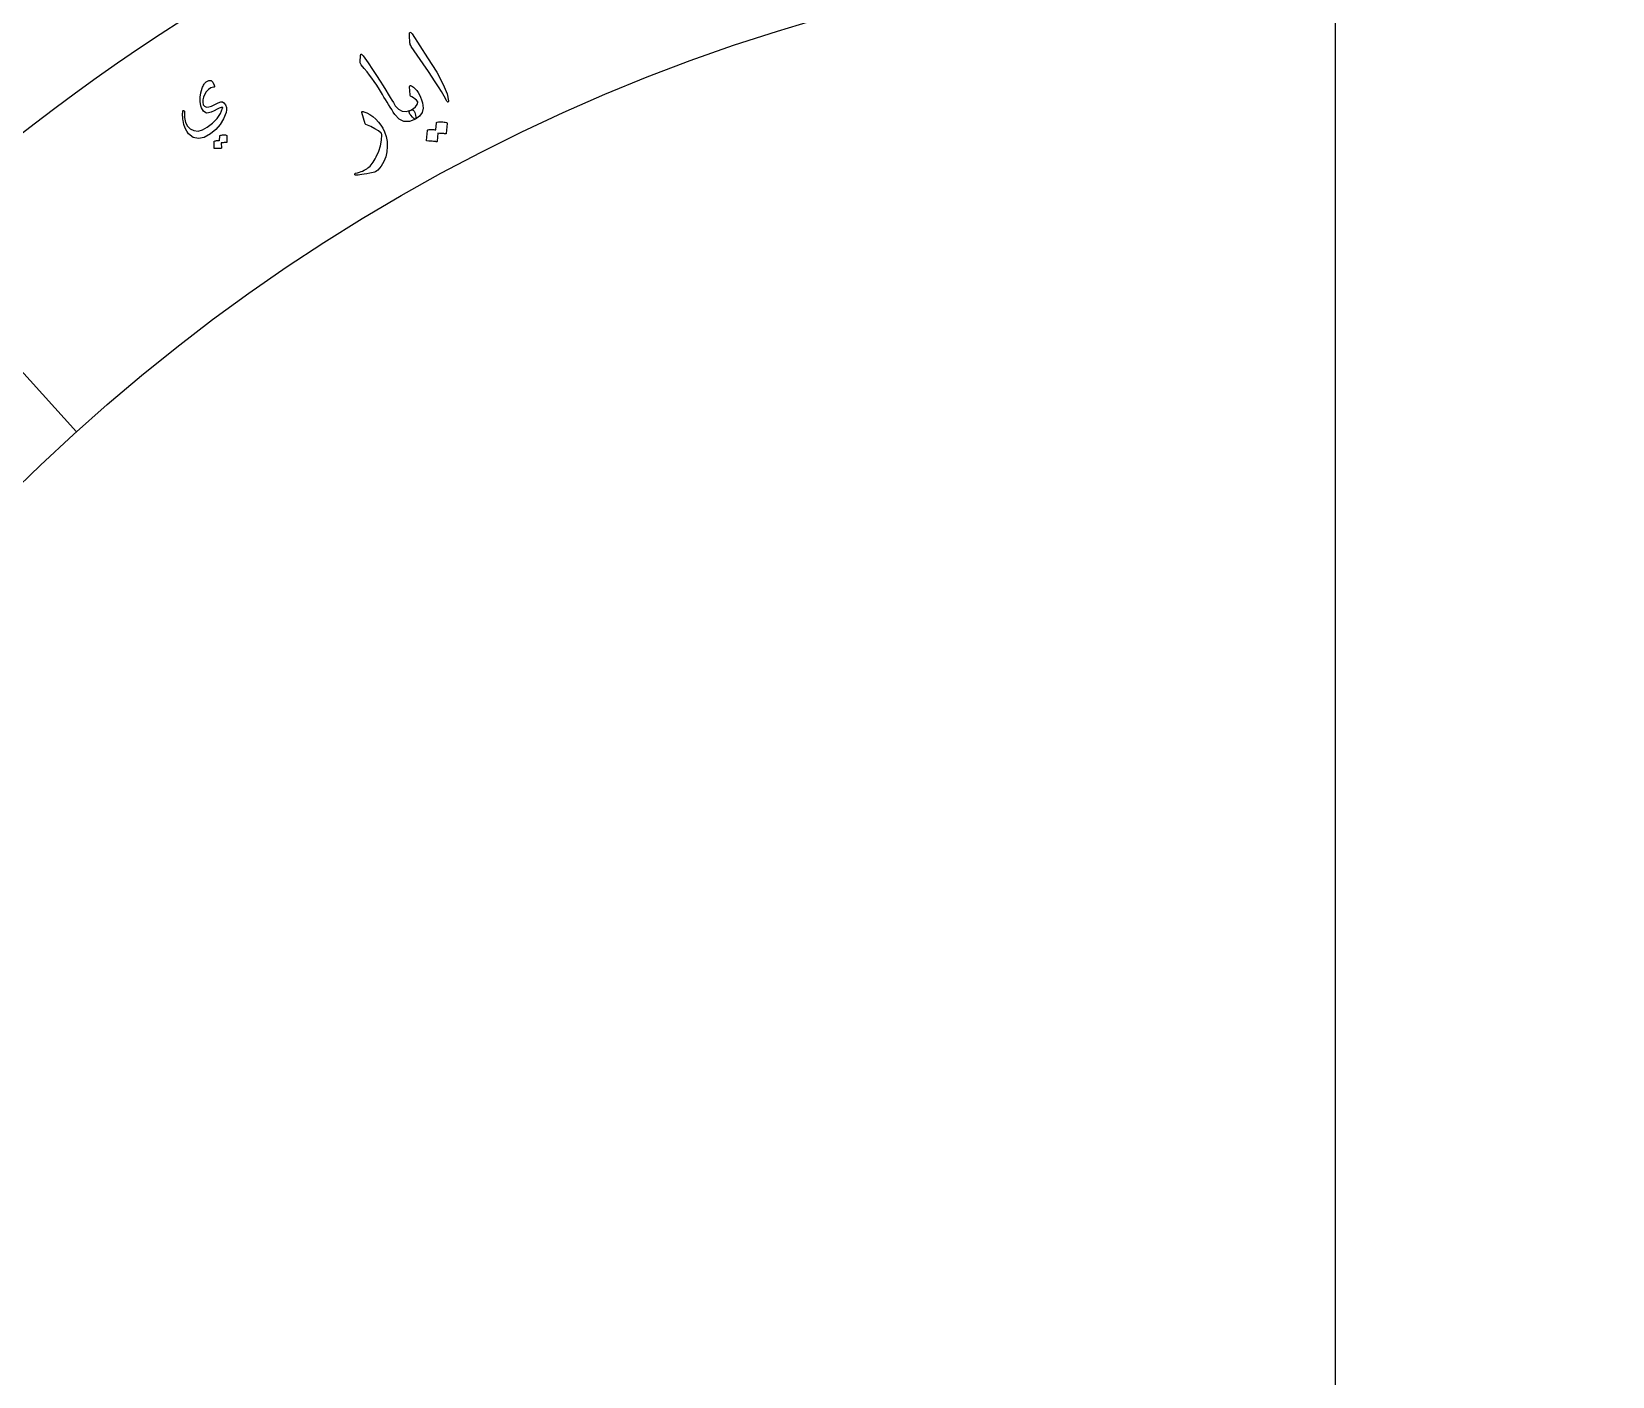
# Model space of a CAD drawing. Header units: millimetres. Extents: x -82 to 82, y -82 to 107.
# Drawn here: x -31.81 to 6.76, y 10.92 to 43.71 of the extents above; entities that cross this region are included whole.
import ezdxf

# ---------------------------------------------------------------- set-up
doc = ezdxf.new("R2010")
doc.units = ezdxf.units.MM
doc.layers.add('ENGRAVE', color=7, linetype='Continuous')
doc.layers.add('TEXT', color=5, linetype='Continuous')

msp = doc.modelspace()

# ---------------------------------------------------------------- linework, layer by layer
at = {"layer": 'ENGRAVE'}
for points in [[(0, -45.7875), (0, 45.7875)], [(-37.3558, 41.2994), (-30.7147, 33.9573)]]:
    msp.add_lwpolyline(points, dxfattribs=at)
for radius in [80.85, 80.85, 78.6844, 74.6625, 74.6625, 71.4862, 65.5875, 65.5875, 62.1225, 55.6875, 55.6875, 52.2225, 45.7875, 45.7875]:
    msp.add_circle((0, 0), radius, dxfattribs=at)
at = {"layer": 'TEXT'}
for points in [[(-22.5912, 43.6166), (-22.5905, 43.6752), (-22.5792, 43.7015), (-22.5573, 43.6955), (-22.5248, 43.6572), (-22.153, 43.0787), (-21.9266, 42.7225), (-21.7657, 42.4278), (-21.6698, 42.1948), (-21.6384, 42.0236), (-21.6403, 42.0073), (-21.6441, 41.997), (-21.65, 41.9928), (-21.6577, 41.9947), (-21.6658, 41.9998), (-21.6737, 42.0077), (-21.6816, 42.0184), (-21.6893, 42.0319), (-21.7448, 42.1394), (-21.8086, 42.2509), (-21.8808, 42.3664), (-21.9614, 42.4858), (-21.9818, 42.5173), (-22.038, 42.6019), (-22.13, 42.7395), (-22.2579, 42.9301), (-22.5465, 43.3502), (-22.5602, 43.3734), (-22.5704, 43.396), (-22.577, 43.4181), (-22.5802, 43.4397)], [(-23.7812, 43.1389), (-23.7804, 43.149), (-23.7785, 43.1564), (-23.7756, 43.1612), (-23.7717, 43.1634), (-23.7639, 43.1635), (-23.7532, 43.1568), (-23.7397, 43.1433), (-23.7232, 43.1231), (-23.6019, 42.9516), (-23.492, 42.7918), (-23.3936, 42.6436), (-23.3066, 42.507), (-23.2342, 42.3892), (-23.1692, 42.2836), (-23.1116, 42.1903), (-23.0613, 42.1093), (-23.0185, 42.0405), (-22.9834, 41.9839), (-22.956, 41.9394), (-22.9362, 41.907), (-22.86, 41.8193), (-22.772, 41.7722), (-22.6722, 41.7657), (-22.5606, 41.7995), (-22.5286, 41.8072), (-22.5015, 41.7996), (-22.4791, 41.7767), (-22.4615, 41.7386), (-22.4417, 41.6743), (-22.4317, 41.6262), (-22.4315, 41.5941), (-22.4411, 41.5782), (-22.5919, 41.5207), (-22.7261, 41.5203), (-22.8439, 41.5772), (-22.9453, 41.6917), (-22.9843, 41.7516), (-23.023, 41.812), (-23.0613, 41.8727), (-23.0993, 41.9338), (-23.1371, 41.9953), (-23.1748, 42.057), (-23.2124, 42.1189), (-23.25, 42.181), (-23.3214, 42.2997), (-23.3881, 42.4052), (-23.45, 42.4976), (-23.5071, 42.5769), (-23.5643, 42.6517), (-23.6264, 42.7309), (-23.6934, 42.8143), (-23.7653, 42.9019), (-23.7773, 42.9182), (-23.7858, 42.9345), (-23.7905, 42.9509), (-23.7916, 42.9672)], [(-27.3751, 42.3562), (-27.4369, 42.3402), (-27.494, 42.3041), (-27.5464, 42.2479), (-27.594, 42.1716), (-27.6175, 42.1131), (-27.6298, 42.0534), (-27.631, 41.9927), (-27.6211, 41.9309), (-27.617, 41.92), (-27.6107, 41.9099), (-27.6021, 41.9008), (-27.5914, 41.8925), (-27.5448, 41.8755), (-27.487, 41.8775), (-27.4179, 41.8986), (-27.3373, 41.9387), (-27.2583, 41.9789), (-27.1953, 41.9993), (-27.1483, 42.0002), (-27.1174, 41.9814), (-27.0791, 41.9253), (-27.0574, 41.8672), (-27.0523, 41.8073), (-27.0638, 41.7454), (-27.1272, 41.5913), (-27.2111, 41.453), (-27.3157, 41.3305), (-27.441, 41.2235), (-27.5965, 41.1347), (-27.7378, 41.1053), (-27.8654, 41.1354), (-27.9793, 41.2253), (-28.024, 41.2867), (-28.0613, 41.361), (-28.0911, 41.4483), (-28.1132, 41.5486), (-28.1172, 41.578), (-28.1203, 41.6068), (-28.1226, 41.635), (-28.1241, 41.6627), (-28.1247, 41.69), (-28.1244, 41.717), (-28.1232, 41.7437), (-28.1212, 41.7702), (-28.1186, 41.7823), (-28.114, 41.7897), (-28.1073, 41.7922), (-28.0985, 41.79), (-28.091, 41.7849), (-28.0856, 41.7784), (-28.0824, 41.7705), (-28.0813, 41.7611), (-28.0759, 41.6159), (-28.0512, 41.4983), (-28.0074, 41.4082), (-27.9446, 41.3456), (-27.8482, 41.2999), (-27.7461, 41.2906), (-27.6379, 41.3177), (-27.5237, 41.381), (-27.3921, 41.4843), (-27.2856, 41.5958), (-27.2041, 41.7157), (-27.1477, 41.8442), (-27.1453, 41.8535), (-27.1467, 41.8605), (-27.1517, 41.865), (-27.1604, 41.8671), (-27.1878, 41.8637), (-27.2296, 41.8488), (-27.2856, 41.8223), (-27.3559, 41.7841), (-27.4293, 41.748), (-27.4914, 41.7297), (-27.5423, 41.7293), (-27.5821, 41.7469), (-27.6149, 41.7767), (-27.6423, 41.8126), (-27.6642, 41.8546), (-27.6807, 41.9028), (-27.6993, 42.0064), (-27.7, 42.1126), (-27.6828, 42.2213), (-27.6476, 42.3324), (-27.6371, 42.3601), (-27.6258, 42.3855), (-27.6138, 42.4086), (-27.6012, 42.4294), (-27.588, 42.4478), (-27.5744, 42.464), (-27.5605, 42.4779), (-27.5462, 42.4895), (-27.4825, 42.5228), (-27.4288, 42.5205), (-27.3851, 42.4826), (-27.3514, 42.4091), (-27.347, 42.3864), (-27.3495, 42.3699), (-27.3588, 42.3599), (-27.3751, 42.3562)], [(-22.5733, 42.1765), (-22.5857, 42.3663), (-22.5844, 42.3886), (-22.5767, 42.4004), (-22.5627, 42.4017), (-22.5423, 42.3926), (-22.4952, 42.3578), (-22.4521, 42.3183), (-22.4128, 42.2742), (-22.3775, 42.2254), (-22.346, 42.1716), (-22.3184, 42.1124), (-22.2946, 42.0479), (-22.2746, 41.9779), (-22.259, 41.8505), (-22.2816, 41.7415), (-22.3423, 41.6508), (-22.4411, 41.5782), (-22.4577, 41.5794), (-22.483, 41.5961), (-22.5171, 41.6283), (-22.56, 41.6759), (-22.5797, 41.7032), (-22.592, 41.7277), (-22.5969, 41.7495), (-22.5944, 41.7685), (-22.5893, 41.7781), (-22.5819, 41.7864), (-22.5724, 41.7935), (-22.5606, 41.7995), (-22.494, 41.8381), (-22.4425, 41.8836), (-22.4061, 41.936), (-22.3847, 41.9953), (-22.3844, 41.9992), (-22.3859, 42.0034), (-22.389, 42.0078), (-22.3939, 42.0126), (-22.4222, 42.0422), (-22.4554, 42.07), (-22.4935, 42.096), (-22.5367, 42.12), (-22.5518, 42.1298), (-22.563, 42.1424), (-22.5701, 42.158), (-22.5733, 42.1765)], [(-23.7501, 41.744), (-23.7512, 41.7492), (-23.7515, 41.7536), (-23.751, 41.7573), (-23.7497, 41.7603), (-23.7432, 41.7648), (-23.733, 41.7666), (-23.7193, 41.7655), (-23.702, 41.7617), (-23.6275, 41.7342), (-23.5546, 41.695), (-23.4833, 41.644), (-23.4135, 41.5813), (-23.3462, 41.5094), (-23.2875, 41.4342), (-23.2375, 41.3557), (-23.196, 41.2741), (-23.1583, 41.157), (-23.1367, 41.0365), (-23.1311, 40.9125), (-23.1414, 40.785), (-23.1684, 40.6593), (-23.2146, 40.543), (-23.28, 40.4361), (-23.3645, 40.3383), (-23.3892, 40.3156), (-23.4165, 40.2976), (-23.4465, 40.284), (-23.479, 40.2749), (-23.5578, 40.2601), (-23.6293, 40.2473), (-23.6935, 40.2364), (-23.7503, 40.2275), (-23.7998, 40.2207), (-23.8417, 40.2161), (-23.8759, 40.2137), (-23.9026, 40.2136), (-23.9089, 40.2148), (-23.914, 40.2166), (-23.9179, 40.2192), (-23.9206, 40.2224), (-23.9229, 40.2273), (-23.9242, 40.2325), (-23.9244, 40.2379), (-23.9235, 40.2434), (-23.9213, 40.2487), (-23.9172, 40.2529), (-23.9114, 40.2562), (-23.9038, 40.2584), (-23.8569, 40.2713), (-23.8129, 40.2851), (-23.7719, 40.2997), (-23.7338, 40.3151), (-23.6982, 40.3317), (-23.665, 40.3494), (-23.6342, 40.3684), (-23.6056, 40.3887), (-23.5784, 40.4112), (-23.5516, 40.4368), (-23.5253, 40.4655), (-23.4994, 40.4974), (-23.474, 40.5326), (-23.4492, 40.5713), (-23.4249, 40.6135), (-23.4012, 40.6591), (-23.34, 40.7969), (-23.2972, 40.9327), (-23.2731, 41.0665), (-23.2677, 41.1984), (-23.2683, 41.2085), (-23.2713, 41.2188), (-23.2768, 41.2293), (-23.2849, 41.24), (-23.3488, 41.294), (-23.4316, 41.3472), (-23.5334, 41.3997), (-23.6542, 41.4513), (-23.6606, 41.4553), (-23.6653, 41.4594), (-23.6685, 41.4636), (-23.6702, 41.4679)], [(-21.9303, 41.493), (-21.9289, 41.4977), (-21.9256, 41.5018), (-21.9205, 41.5053), (-21.9135, 41.5082), (-21.8848, 41.5117), (-21.8564, 41.5139), (-21.8282, 41.5147), (-21.8003, 41.5142), (-21.7725, 41.5122), (-21.7444, 41.5087), (-21.7162, 41.5038), (-21.6878, 41.4974), (-21.6814, 41.4942), (-21.6769, 41.4897), (-21.6743, 41.4837), (-21.6738, 41.4763), (-21.6913, 41.2274), (-21.6931, 41.2232), (-21.6978, 41.2208), (-21.7053, 41.22), (-21.7156, 41.2209), (-21.7233, 41.2227), (-21.7351, 41.2244), (-21.7512, 41.2261), (-21.7716, 41.2277), (-21.7963, 41.2293), (-21.8258, 41.231), (-21.8599, 41.2328), (-21.8988, 41.2346), (-21.9127, 41.0404), (-21.9145, 41.0337), (-21.9194, 41.0297), (-21.9272, 41.0285), (-21.9381, 41.0301), (-21.9474, 41.0314), (-21.962, 41.0331), (-21.9819, 41.0351), (-22.0069, 41.0376), (-22.0375, 41.0402), (-22.0739, 41.0428), (-22.1162, 41.0454), (-22.1643, 41.0481), (-22.17, 41.0497), (-22.1737, 41.0525), (-22.1752, 41.0565), (-22.1747, 41.0615), (-22.1533, 41.3047), (-22.1519, 41.3094), (-22.1487, 41.3135), (-22.1436, 41.317), (-22.1366, 41.32), (-22.1128, 41.3241), (-22.089, 41.3268), (-22.0652, 41.3282), (-22.0415, 41.328), (-22.0178, 41.3267), (-21.9944, 41.3242), (-21.9712, 41.3207), (-21.9482, 41.316)], [(-27.2205, 41.173), (-27.2199, 41.1762), (-27.218, 41.1792), (-27.2148, 41.1818), (-27.2104, 41.1842), (-27.1916, 41.1884), (-27.1728, 41.1917), (-27.1542, 41.1941), (-27.1357, 41.1955), (-27.1171, 41.1961), (-27.0982, 41.1956), (-27.0792, 41.1942), (-27.0599, 41.1919), (-27.0554, 41.1902), (-27.0521, 41.1875), (-27.0501, 41.1837), (-27.0492, 41.1788), (-27.0445, 41.0124), (-27.0455, 41.0096), (-27.0484, 41.0076), (-27.0533, 41.0066), (-27.0602, 41.0065), (-27.0654, 41.0072), (-27.0735, 41.0076), (-27.0843, 41.0076), (-27.0979, 41.0073), (-27.1144, 41.0068), (-27.1341, 41.006), (-27.1569, 41.0049), (-27.1829, 41.0036), (-27.1797, 40.8737), (-27.1805, 40.8691), (-27.1835, 40.8662), (-27.1886, 40.8649), (-27.1959, 40.8652), (-27.2023, 40.8655), (-27.2121, 40.8656), (-27.2254, 40.8657), (-27.2422, 40.8657), (-27.2627, 40.8655), (-27.2871, 40.8649), (-27.3154, 40.8639), (-27.3475, 40.8626), (-27.3514, 40.8633), (-27.354, 40.865), (-27.3553, 40.8675), (-27.3552, 40.8709), (-27.3564, 41.0336), (-27.3558, 41.0369), (-27.3539, 41.0398), (-27.3507, 41.0425), (-27.3463, 41.0449), (-27.3307, 41.0491), (-27.3151, 41.0525), (-27.2994, 41.0549), (-27.2836, 41.0563), (-27.2678, 41.057), (-27.2521, 41.0568), (-27.2365, 41.056), (-27.2209, 41.0544)]]:
    msp.add_lwpolyline(points, close=True, dxfattribs=at)

doc.saveas('drawing.dxf')
